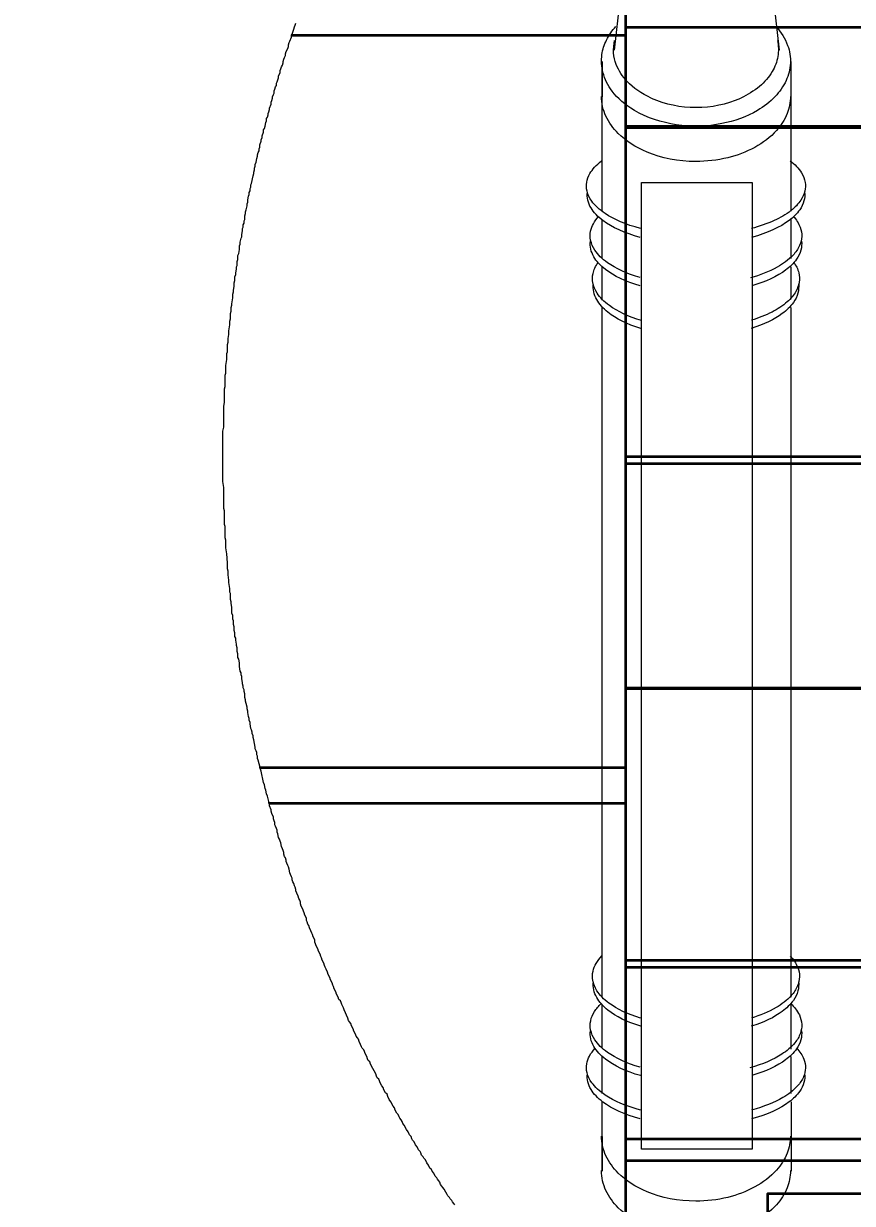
# Model space of a CAD drawing. Header units: feet. Extents: x -13743 to 68376, y -48 to 67763.
# Drawn here: x 84.53 to 90.33, y 63114.34 to 63122.6 of the extents above; entities that cross this region are included whole.
import ezdxf
from ezdxf.enums import TextEntityAlignment as Align

# ---------------------------------------------------------------- set-up
doc = ezdxf.new("R2018")
doc.units = ezdxf.units.FT
doc.header["$MEASUREMENT"] = 0
for name, color, linetype in [('G-ANNO-TEXT', 1, 'Continuous'), ('G-TEXT', 7, 'Continuous'), ('PDF_0', 7, 'Continuous')]:
    doc.layers.add(name, color=color, linetype=linetype)
doc.layers.add('PDF_Fusibles', color=7, linetype='Continuous', true_color=0x636466)
doc.styles.add('NEI-A', font='arial.ttf')
doc.styles.get("Standard").update_dxf_attribs({"font": 'arial.ttf'})

# ---------------------------------------------------------------- blocks, each defined once
blk = doc.blocks.new('DETAIL_TITLE')
at = {"style": 'NEI-A', "flags": 8}
blk.add_attdef('#', text='', height=0.2, dxfattribs=at).set_placement((0.5922, -0.5109), align=Align.MIDDLE_CENTER)
at = {"lineweight": 30, "flags": 104}
blk.add_attdef('DETAIL_TITLE', text='', height=0.2, dxfattribs=at).set_placement((0.909897, -0.525138), align=Align.BOTTOM_LEFT)
at = {"style": 'NEI-A'}
for tag, p in [('SCALE:', (0.938649, -0.73792)), ('1"_=_', (1.547399, -0.73792))]:
    blk.add_attdef(tag, text='', height=0.1, dxfattribs=at).set_placement(p, align=Align.BOTTOM_LEFT)
blk = doc.blocks.new('sub-title')
at = {"color": 153, "lineweight": 30, "flags": 106}
blk.add_attdef('SUB_TITLE', text='', height=0.1875, dxfattribs=at).set_placement((0, 0.1875), align=Align.MIDDLE_CENTER)

msp = doc.modelspace()

# ---------------------------------------------------------------- linework, layer by layer
at = {"layer": 'PDF_0', "lineweight": 35}
msp.add_lwpolyline([(98.8243, 63113.801), (99.5201, 63113.801, 0.408273), (99.6729, 63113.9222), (99.6729, 63114.4124), (100.6638, 63114.4124), (100.6638, 63113.9222, 0.408273), (100.8167, 63113.801), (101.5072, 63113.801, 0.408273), (101.66, 63113.9222), (101.66, 63123.8736), (88.7411, 63123.8736), (88.7411, 63113.9222, 0.408273), (88.8887, 63113.801), (89.5844, 63113.801, 0.408273), (89.7373, 63113.9222), (89.7373, 63114.4124), (90.7282, 63114.4124), (90.7282, 63113.9222, 0.408888), (90.8758, 63113.801), (91.5716, 63113.801, 0.40886), (91.7236, 63113.9256)], format="xyb", dxfattribs=at)
at = {"layer": 'PDF_0', "lineweight": 18}
msp.add_lwpolyline([(87.5446, 63114.3333), (87.5393, 63114.3439), (87.5288, 63114.3544), (87.5235, 63114.3649), (87.513, 63114.3755), (87.5077, 63114.386), (87.4972, 63114.3966), (87.4919, 63114.4071), (87.4813, 63114.4229), (87.4708, 63114.444), (87.4603, 63114.4545), (87.455, 63114.4651), (87.4444, 63114.4756), (87.4392, 63114.4914), (87.4339, 63114.502), (87.4234, 63114.5125), (87.4181, 63114.5231), (87.4075, 63114.5336), (87.397, 63114.5547), (87.3865, 63114.5705), (87.3812, 63114.581), (87.3707, 63114.5916), (87.3601, 63114.6127), (87.3496, 63114.6285), (87.339, 63114.6496), (87.3285, 63114.6601), (87.3232, 63114.6706), (87.3127, 63114.6812), (87.3074, 63114.697), (87.3021, 63114.7075), (87.2916, 63114.7181), (87.281, 63114.7392), (87.2705, 63114.755), (87.26, 63114.7761), (87.2494, 63114.7866), (87.2442, 63114.7971), (87.2389, 63114.813), (87.2283, 63114.8235), (87.2178, 63114.8446), (87.2073, 63114.8604), (87.1914, 63114.892), (87.1809, 63114.9026), (87.1756, 63114.9184), (87.1704, 63114.9289), (87.1598, 63114.9395), (87.1545, 63114.95), (87.1493, 63114.9658), (87.1387, 63114.9764), (87.1282, 63114.9974), (87.1229, 63115.0133), (87.1124, 63115.0238), (87.0966, 63115.0554), (87.086, 63115.0712), (87.0755, 63115.0923), (87.0702, 63115.1081), (87.0597, 63115.1187), (87.0491, 63115.1398), (87.0439, 63115.1556), (87.0333, 63115.1661), (87.0228, 63115.1872), (87.0175, 63115.203), (87.0122, 63115.2135), (87.0017, 63115.2241), (86.9964, 63115.2346), (86.9911, 63115.2504), (86.9806, 63115.2715), (86.9701, 63115.2873), (86.9543, 63115.319), (86.949, 63115.3348), (86.9384, 63115.3453), (86.9332, 63115.3559), (86.9279, 63115.3717), (86.9174, 63115.3928), (86.9121, 63115.4086), (86.9068, 63115.4191), (86.8963, 63115.4297), (86.891, 63115.4402), (86.8857, 63115.456), (86.8752, 63115.4771), (86.8699, 63115.4929), (86.8646, 63115.5034), (86.8541, 63115.514), (86.8488, 63115.5298), (86.8383, 63115.5509), (86.833, 63115.5667), (86.8225, 63115.5878), (86.8172, 63115.6036), (86.8067, 63115.6141), (86.8014, 63115.6247), (86.7961, 63115.6405), (86.7856, 63115.6616), (86.7803, 63115.6774), (86.7698, 63115.6985), (86.7645, 63115.7143), (86.754, 63115.7354), (86.7487, 63115.7512), (86.7434, 63115.7617), (86.7329, 63115.7723), (86.7276, 63115.7881), (86.7171, 63115.8092), (86.7118, 63115.825), (86.7013, 63115.8461), (86.696, 63115.8619), (86.6907, 63115.8724), (86.6854, 63115.8882), (86.6749, 63115.9093), (86.6696, 63115.9251), (86.6591, 63115.9462), (86.6538, 63115.962), (86.6433, 63115.9831), (86.638, 63115.9989), (86.6327, 63116.0095), (86.6275, 63116.0253), (86.6169, 63116.0463), (86.6116, 63116.0622), (86.6064, 63116.0727), (86.6011, 63116.0885), (86.5906, 63116.1096), (86.5853, 63116.1254), (86.5747, 63116.1465), (86.5695, 63116.1623), (86.5642, 63116.1729), (86.5642, 63116.1887), (86.5537, 63116.2097), (86.5484, 63116.2256), (86.5431, 63116.2361), (86.5379, 63116.2519), (86.5273, 63116.273), (86.522, 63116.2888), (86.5168, 63116.2994), (86.5115, 63116.3152), (86.5062, 63116.3257), (86.5062, 63116.3415), (86.4957, 63116.3626), (86.4904, 63116.3784), (86.4851, 63116.389), (86.4799, 63116.4048), (86.4693, 63116.4259), (86.4641, 63116.4417), (86.4641, 63116.4522), (86.4588, 63116.468), (86.4535, 63116.4786), (86.4482, 63116.4944), (86.4377, 63116.5155), (86.4324, 63116.5313), (86.4324, 63116.5418), (86.4272, 63116.5576), (86.4219, 63116.5682), (86.4166, 63116.584), (86.4114, 63116.5945), (86.4061, 63116.6103), (86.4061, 63116.6209), (86.4008, 63116.6314), (86.3955, 63116.6472), (86.3903, 63116.6578), (86.385, 63116.6841), (86.3797, 63116.6999), (86.3745, 63116.7105), (86.3692, 63116.7263), (86.3639, 63116.7368), (86.3639, 63116.7474), (86.3586, 63116.7632), (86.3534, 63116.7737), (86.3481, 63116.7895), (86.3481, 63116.8001), (86.3428, 63116.8159), (86.3376, 63116.8264), (86.3323, 63116.8423), (86.327, 63116.8686), (86.3217, 63116.8792), (86.3165, 63116.895), (86.3112, 63116.9055), (86.3059, 63116.9319), (86.3007, 63116.9424), (86.3007, 63116.9582), (86.2954, 63116.9688), (86.2901, 63116.9846), (86.2848, 63116.9951), (86.2848, 63117.0109), (86.2796, 63117.0215), (86.2743, 63117.0373), (86.2743, 63117.0478), (86.2638, 63117.0742), (86.2585, 63117.09), (86.2585, 63117.1005), (86.248, 63117.1269), (86.248, 63117.1427), (86.2427, 63117.1427), (86.2427, 63117.1585), (86.2321, 63117.1954), (86.2269, 63117.2112), (86.2216, 63117.2376), (86.2163, 63117.2481), (86.2111, 63117.2745), (86.2058, 63117.2903), (86.19, 63117.3693), (86.1794, 63117.3957), (86.1794, 63117.4062), (86.1742, 63117.4221), (86.1689, 63117.4484), (86.1636, 63117.4589), (86.1636, 63117.4748), (86.1583, 63117.4853), (86.1583, 63117.5011), (86.1531, 63117.5117), (86.1478, 63117.5275), (86.1478, 63117.538), (86.1373, 63117.5907), (86.132, 63117.6065), (86.132, 63117.6171), (86.1267, 63117.6329), (86.1267, 63117.6434), (86.1215, 63117.6592), (86.1162, 63117.6698), (86.1109, 63117.7014), (86.1109, 63117.712), (86.1056, 63117.7278), (86.1056, 63117.7383), (86.1004, 63117.7541), (86.0951, 63117.7805), (86.0951, 63117.791), (86.0898, 63117.8068), (86.0898, 63117.8174), (86.0846, 63117.8437), (86.0793, 63117.8595), (86.0793, 63117.8701), (86.074, 63117.8859), (86.074, 63117.9122), (86.0687, 63117.9281), (86.0687, 63117.9386), (86.0635, 63117.9544), (86.0635, 63117.965), (86.0582, 63117.9808), (86.0582, 63117.9913), (86.0529, 63118.0177), (86.0529, 63118.0335), (86.0477, 63118.044), (86.0477, 63118.0598), (86.0424, 63118.0704), (86.0371, 63118.102), (86.0371, 63118.1284), (86.0318, 63118.1547), (86.0266, 63118.1652), (86.0266, 63118.1916), (86.0213, 63118.2074), (86.0213, 63118.2338), (86.016, 63118.2496), (86.016, 63118.2601), (86.0108, 63118.2865), (86.0108, 63118.3023), (86.0055, 63118.3128), (86.0055, 63118.3392), (86.0002, 63118.355), (86.0002, 63118.3814), (85.995, 63118.3972), (85.995, 63118.4235), (85.9897, 63118.4341), (85.9897, 63118.4604), (85.9844, 63118.4762), (85.9844, 63118.5184), (85.9791, 63118.5448), (85.9791, 63118.5553), (85.9739, 63118.5711), (85.9739, 63118.6133), (85.9686, 63118.6238), (85.9686, 63118.6502), (85.9633, 63118.6923), (85.9633, 63118.7081), (85.9581, 63118.745), (85.9581, 63118.7714), (85.9528, 63118.7872), (85.9528, 63118.8294), (85.9475, 63118.8926), (85.9422, 63118.9348), (85.9422, 63118.9875), (85.937, 63119.0033), (85.937, 63119.0824), (85.9317, 63119.0982), (85.9317, 63119.1931), (85.9264, 63119.2089), (85.9264, 63119.3565), (85.9212, 63119.3986), (85.9212, 63119.7518), (85.9264, 63119.7781), (85.9264, 63119.9257), (85.9317, 63119.9521), (85.9317, 63120.047), (85.937, 63120.0628), (85.937, 63120.1418), (85.9422, 63120.1576), (85.9422, 63120.2104), (85.9475, 63120.2525), (85.9475, 63120.2947), (85.9528, 63120.3052), (85.9528, 63120.3579), (85.9581, 63120.3737), (85.9581, 63120.4001), (85.9633, 63120.4265), (85.9633, 63120.4528), (85.9686, 63120.495), (85.9686, 63120.5213), (85.9739, 63120.5371), (85.9739, 63120.574), (85.9791, 63120.5899), (85.9791, 63120.6162), (85.9844, 63120.632), (85.9844, 63120.6426), (85.9897, 63120.6847), (85.9897, 63120.7111), (85.995, 63120.7269), (85.995, 63120.7374), (86.0002, 63120.7638), (86.0002, 63120.7901), (86.0055, 63120.806), (86.0055, 63120.8323), (86.0108, 63120.8481), (86.0108, 63120.8587), (86.016, 63120.885), (86.016, 63120.9008), (86.0213, 63120.9114), (86.0213, 63120.9377), (86.0266, 63120.9535), (86.0266, 63120.9799), (86.0318, 63120.9957), (86.0371, 63121.0221), (86.0371, 63121.0484), (86.0424, 63121.059), (86.0424, 63121.0748), (86.0477, 63121.1011), (86.0529, 63121.1117), (86.0529, 63121.1275), (86.0582, 63121.1538), (86.0582, 63121.1697), (86.0635, 63121.1802), (86.0635, 63121.196), (86.0687, 63121.2065), (86.0687, 63121.2224), (86.074, 63121.2329), (86.074, 63121.2593), (86.0793, 63121.2751), (86.0793, 63121.2856), (86.0846, 63121.3014), (86.0898, 63121.3278), (86.0898, 63121.3436), (86.0951, 63121.3541), (86.0951, 63121.3699), (86.1004, 63121.3963), (86.1056, 63121.4068), (86.1056, 63121.4227), (86.1109, 63121.4332), (86.1109, 63121.449), (86.1162, 63121.4596), (86.1162, 63121.4754), (86.1215, 63121.4859), (86.132, 63121.5386), (86.1373, 63121.5544), (86.1373, 63121.565), (86.1425, 63121.5808), (86.1425, 63121.5913), (86.1478, 63121.6071), (86.1478, 63121.6177), (86.1531, 63121.6335), (86.1583, 63121.6598), (86.1636, 63121.6757), (86.1636, 63121.6862), (86.1689, 63121.702), (86.1742, 63121.7126), (86.1742, 63121.7284), (86.1794, 63121.7389), (86.1794, 63121.7547), (86.19, 63121.7811), (86.19, 63121.7916), (86.1952, 63121.8074), (86.1952, 63121.818), (86.2058, 63121.8443), (86.2058, 63121.8601), (86.2111, 63121.8707), (86.2163, 63121.8865), (86.2216, 63121.9128), (86.2269, 63121.9234), (86.2269, 63121.9392), (86.2321, 63121.9497), (86.2374, 63121.9656), (86.2374, 63121.9761), (86.2427, 63121.9866), (86.248, 63122.0025), (86.248, 63122.013), (86.2585, 63122.0394), (86.2585, 63122.0552), (86.2638, 63122.0657), (86.269, 63122.0815), (86.269, 63122.0921), (86.2743, 63122.1079), (86.2796, 63122.1184), (86.2796, 63122.1342), (86.2848, 63122.1448), (86.2901, 63122.1606), (86.2954, 63122.1711), (86.2954, 63122.1869), (86.3007, 63122.1975), (86.3112, 63122.2238), (86.3112, 63122.2396), (86.3217, 63122.2607), (86.3217, 63122.2765), (86.327, 63122.2871), (86.3323, 63122.3029), (86.3376, 63122.3134), (86.3428, 63122.3292), (86.3428, 63122.3398), (86.3481, 63122.3556), (86.3534, 63122.3661), (86.3586, 63122.382), (86.3586, 63122.3925), (86.3639, 63122.4083), (86.3745, 63122.4294), (86.3797, 63122.4452), (86.3797, 63122.4558), (86.385, 63122.4716), (86.3903, 63122.4821), (86.4008, 63122.5085), (86.4008, 63122.5243), (86.4061, 63122.5295), (86.4114, 63122.5454), (86.4166, 63122.5664), (86.4219, 63122.5823), (86.4272, 63122.5928), (86.4324, 63122.6086)], dxfattribs=at)
at = {"layer": 'PDF_0', "lineweight": 35}
for points in [[(101.66, 63122.577), (88.7411, 63122.577)], [(88.7411, 63121.8865), (101.66, 63121.8865)], [(88.7411, 63121.876), (101.66, 63121.876)], [(88.7411, 63119.5726), (101.66, 63119.5726)], [(88.7411, 63119.5251), (101.66, 63119.5251)], [(88.7411, 63117.9544), (101.66, 63117.9544)], [(88.7411, 63117.9491), (101.66, 63117.9491)], [(88.7411, 63117.1427), (86.248, 63117.1427)], [(88.7411, 63114.7971), (101.66, 63114.7971)], [(88.7411, 63114.6443), (101.66, 63114.6443)]]:
    msp.add_lwpolyline(points, dxfattribs=at)
at = {"layer": 'PDF_0', "color": 8, "lineweight": 35, "true_color": 0x7f7f7f}
for points in [[(86.4008, 63122.5243), (88.7411, 63122.5243)], [(86.1794, 63117.3957), (88.7411, 63117.3957)], [(88.7411, 63116.0463), (94.8922, 63116.0463)], [(88.7411, 63115.9989), (94.9502, 63115.9989)]]:
    msp.add_lwpolyline(points, dxfattribs=at)
at = {"layer": 'PDF_Fusibles', "color": 7, "lineweight": 5}
for points in [[(88.7411, 63123.1199), (88.662, 63122.4189)], [(89.7373, 63123.1199), (89.8163, 63122.4189)], [(89.9007, 63121.2909), (89.9007, 63122.0921), (89.9007, 63122.3398)], [(88.5777, 63121.2909), (88.5777, 63122.0921)], [(88.5777, 63120.9588), (88.5777, 63121.2329)], [(89.9007, 63120.9588), (89.9007, 63121.2329)], [(88.5777, 63120.6689), (88.5777, 63120.9008)], [(89.9007, 63120.6742), (89.9007, 63120.9008)], [(88.5777, 63115.7881), (88.5777, 63120.6162)], [(89.9007, 63115.7881), (89.9007, 63120.6162)], [(88.5777, 63115.4297), (88.5777, 63115.7301)], [(89.9007, 63115.4244), (89.9007, 63115.7354)], [(88.5777, 63115.1134), (88.5777, 63115.3717)], [(89.9007, 63115.1134), (89.9007, 63115.3717)], [(88.5777, 63114.813), (88.5777, 63115.0554)], [(89.9007, 63115.0554), (89.9007, 63114.813), (89.9007, 63114.5705)]]:
    msp.add_lwpolyline(points, dxfattribs=at)
for points in [[(88.5777, 63122.3398), (88.5777, 63122.0921)], [(89.6266, 63121.4912), (89.6266, 63114.7234), (88.8518, 63114.7234), (88.8518, 63121.4912)], [(88.5777, 63114.5705), (88.5777, 63114.813)]]:
    msp.add_lwpolyline(points, close=True, dxfattribs=at)
for centre, radius, start, end in [((89.2339, 63122.8102), 0.7919, 246.58327, 293.41673), ((88.825, 63120.7226), 0.3468, 136.28175, 136.48122)]:
    msp.add_arc(centre, radius, start, end, dxfattribs=at)
for points, knots in [([(88.8026, 63121.9967), (88.7371, 63122.0356), (88.6851, 63122.0815), (88.6175, 63122.1711), (88.595, 63122.2149), (88.5721, 63122.3035), (88.5696, 63122.3457), (88.5807, 63122.4229), (88.5916, 63122.4567), (88.6245, 63122.5237), (88.6471, 63122.5557), (88.6734, 63122.5845)], [0, 0, 0, 0, 0.732987, 0.732987, 1.304935, 1.304935, 1.799919, 1.799919, 2.214549, 2.214549, 2.668762, 2.668762, 2.668762, 2.668762]), ([(89.7944, 63122.5845), (89.8298, 63122.5457), (89.8584, 63122.5014), (89.8906, 63122.4117), (89.8972, 63122.3695), (89.8929, 63122.2847), (89.8825, 63122.2442), (89.8462, 63122.1642), (89.8195, 63122.1265), (89.7521, 63122.0554), (89.7101, 63122.0234), (89.6652, 63121.9967)], [0, 0, 0, 0, 0.505225, 0.505225, 0.91975, 0.91975, 1.324899, 1.324899, 1.766892, 1.766892, 2.268613, 2.268613, 2.268613, 2.268613]), ([(88.9192, 63122.0835), (88.8511, 63122.1144), (88.7946, 63122.1543), (88.7193, 63122.2343), (88.6928, 63122.274), (88.666, 63122.3446), (88.6596, 63122.3722), (88.6554, 63122.4291), (88.6576, 63122.4576), (88.6641, 63122.4855)], [0, 0, 0, 0, 0.719415, 0.719415, 1.262465, 1.262465, 1.589683, 1.589683, 1.919941, 1.919941, 1.919941, 1.919941]), ([(89.8038, 63122.4855), (89.8122, 63122.4489), (89.8134, 63122.4116), (89.8008, 63122.3368), (89.7871, 63122.3011), (89.7446, 63122.2289), (89.7141, 63122.1945), (89.6402, 63122.1318), (89.5955, 63122.1048), (89.5486, 63122.0835)], [0, 0, 0, 0, 0.36168, 0.36168, 0.729848, 0.729848, 1.166533, 1.166533, 1.659306, 1.659306, 1.659306, 1.659306]), ([(89.2339, 63121.6388), (89.1087, 63121.6388), (88.9915, 63121.6628), (88.8119, 63121.7378), (88.7431, 63121.7824), (88.6546, 63121.8703), (88.6244, 63121.9109), (88.5934, 63121.978), (88.5856, 63122.0005), (88.5751, 63122.0471), (88.5724, 63122.0708), (88.5724, 63122.0947)], [0, 0, 0, 0, 1.204995, 1.204995, 2.167797, 2.167797, 2.812975, 2.812975, 3.120867, 3.120867, 3.42938, 3.42938, 3.42938, 3.42938]), ([(89.8954, 63122.0947), (89.8954, 63122.0532), (89.8874, 63122.0128), (89.8549, 63121.9308), (89.8291, 63121.8913), (89.7552, 63121.8084), (89.7025, 63121.769), (89.5866, 63121.7054), (89.522, 63121.6813), (89.3836, 63121.6473), (89.3086, 63121.6388), (89.2339, 63121.6388)], [0, 0, 0, 0, 0.399054, 0.399054, 0.849128, 0.849128, 1.466091, 1.466091, 2.114536, 2.114536, 2.826118, 2.826118, 2.826118, 2.826118]), ([(89.6652, 63121.9967), (89.5889, 63121.9515), (89.5033, 63121.9213), (89.3117, 63121.8835), (89.2017, 63121.881), (88.9936, 63121.9115), (88.8917, 63121.944), (88.8026, 63121.9967)], [0, 0, 0, 0, 0.852832, 0.852832, 1.87491, 1.87491, 2.871186, 2.871186, 2.871186, 2.871186]), ([(88.8445, 63121.17), (88.743, 63121.197), (88.6601, 63121.2328), (88.5574, 63121.3015), (88.5259, 63121.3308), (88.4889, 63121.3826), (88.4772, 63121.4059), (88.4664, 63121.4516), (88.4655, 63121.4724), (88.4725, 63121.5149), (88.4805, 63121.5353), (88.5087, 63121.5841), (88.5351, 63121.6136), (88.5731, 63121.6427)], [0, 0, 0, 0, 1.010764, 1.010764, 1.66993, 1.66993, 2.12208, 2.12208, 2.490971, 2.490971, 2.874829, 2.874829, 3.475474, 3.475474, 3.475474, 3.475474]), ([(89.8947, 63121.6427), (89.9251, 63121.6195), (89.9536, 63121.5916), (89.9861, 63121.5386), (89.9952, 63121.5162), (90.0023, 63121.4719), (90.0014, 63121.4515), (89.9914, 63121.4091), (89.9817, 63121.3884), (89.9506, 63121.3411), (89.9257, 63121.3164), (89.8637, 63121.2677), (89.8229, 63121.2446), (89.7313, 63121.2026), (89.6771, 63121.1843), (89.6233, 63121.17)], [0, 0, 0, 0, 0.367414, 0.367414, 0.600336, 0.600336, 0.800564, 0.800564, 1.020697, 1.020697, 1.346724, 1.346724, 1.780425, 1.780425, 2.313499, 2.313499, 2.313499, 2.313499]), ([(88.8439, 63121.1077), (88.7349, 63121.1371), (88.6462, 63121.1777), (88.5458, 63121.2528), (88.5176, 63121.2826), (88.4887, 63121.3307), (88.4809, 63121.3489), (88.4721, 63121.3868), (88.4711, 63121.4056), (88.4736, 63121.4245)], [0, 0, 0, 0, 1.085971, 1.085971, 1.719077, 1.719077, 2.063995, 2.063995, 2.396051, 2.396051, 2.396051, 2.396051]), ([(89.9942, 63121.4245), (89.9969, 63121.4038), (89.9955, 63121.3833), (89.9843, 63121.3408), (89.9739, 63121.32), (89.941, 63121.2724), (89.9148, 63121.2476), (89.8234, 63121.1786), (89.734, 63121.1374), (89.6239, 63121.1077)], [0, 0, 0, 0, 0.200268, 0.200268, 0.422762, 0.422762, 0.756931, 0.756931, 1.520725, 1.520725, 1.520725, 1.520725]), ([(88.844, 63120.8261), (88.7493, 63120.8534), (88.672, 63120.8893), (88.5763, 63120.9575), (88.5469, 63120.9868), (88.5122, 63121.0389), (88.5015, 63121.0625), (88.4922, 63121.1091), (88.4922, 63121.1306), (88.5001, 63121.17), (88.5067, 63121.1872), (88.5254, 63121.2219), (88.538, 63121.2388), (88.552, 63121.2543)], [0, 0, 0, 0, 0.948429, 0.948429, 1.573522, 1.573522, 2.011987, 2.011987, 2.381966, 2.381966, 2.696021, 2.696021, 3.050682, 3.050682, 3.050682, 3.050682]), ([(89.9158, 63121.2543), (89.9362, 63121.2319), (89.9534, 63121.2064), (89.9716, 63121.1571), (89.9754, 63121.1353), (89.9735, 63121.0915), (89.9684, 63121.0708), (89.9488, 63121.0259), (89.9326, 63121.003), (89.8828, 63120.9491), (89.8435, 63120.9213), (89.7455, 63120.8664), (89.6806, 63120.842), (89.6166, 63120.824)], [0, 0, 0, 0, 0.291253, 0.291253, 0.506562, 0.506562, 0.713643, 0.713643, 0.978928, 0.978928, 1.420023, 1.420023, 2.054475, 2.054475, 2.054475, 2.054475]), ([(88.8426, 63120.7685), (88.7414, 63120.7979), (88.6588, 63120.8375), (88.5637, 63120.9112), (88.5365, 63120.941), (88.5089, 63120.9891), (88.5015, 63121.0071), (88.4932, 63121.0443), (88.4923, 63121.0629), (88.4946, 63121.0815)], [0, 0, 0, 0, 1.014331, 1.014331, 1.624587, 1.624587, 1.953432, 1.953432, 2.271203, 2.271203, 2.271203, 2.271203]), ([(89.9732, 63121.0815), (89.9759, 63121.0603), (89.9743, 63121.0392), (89.9625, 63120.9956), (89.9517, 63120.9742), (89.9176, 63120.9254), (89.8906, 63120.9), (89.803, 63120.8347), (89.7228, 63120.7968), (89.6252, 63120.7685)], [0, 0, 0, 0, 0.205621, 0.205621, 0.434876, 0.434876, 0.778358, 0.778358, 1.482022, 1.482022, 1.482022, 1.482022]), ([(88.8533, 63120.5253), (88.7606, 63120.5526), (88.6846, 63120.5885), (88.5903, 63120.657), (88.5614, 63120.6865), (88.5273, 63120.7391), (88.5168, 63120.763), (88.5078, 63120.8106), (88.5082, 63120.8327), (88.5158, 63120.8679), (88.5202, 63120.8807), (88.5321, 63120.9064), (88.5397, 63120.9191), (88.5484, 63120.9311)], [0, 0, 0, 0, 0.929669, 0.929669, 1.544917, 1.544917, 1.981285, 1.981285, 2.357392, 2.357392, 2.585292, 2.585292, 2.833093, 2.833093, 2.833093, 2.833093]), ([(89.9181, 63120.933), (89.9344, 63120.9108), (89.9471, 63120.8862), (89.9592, 63120.8378), (89.9602, 63120.8156), (89.9532, 63120.7709), (89.9451, 63120.7495), (89.9183, 63120.7019), (89.8968, 63120.6775), (89.8414, 63120.6281), (89.8044, 63120.6045), (89.7209, 63120.5614), (89.6715, 63120.5425), (89.6221, 63120.5276)], [0, 0, 0, 0, 0.264664, 0.264664, 0.480914, 0.480914, 0.701209, 0.701209, 1.006826, 1.006826, 1.413575, 1.413575, 1.907192, 1.907192, 1.907192, 1.907192]), ([(88.8468, 63120.4701), (88.7517, 63120.4993), (88.6741, 63120.5381), (88.5828, 63120.6107), (88.5563, 63120.6407), (88.5293, 63120.689), (88.5222, 63120.7071), (88.5142, 63120.7446), (88.5134, 63120.7633), (88.5157, 63120.782)], [0, 0, 0, 0, 0.956911, 0.956911, 1.551696, 1.551696, 1.874211, 1.874211, 2.186941, 2.186941, 2.186941, 2.186941]), ([(89.9521, 63120.782), (89.9548, 63120.7601), (89.9532, 63120.7385), (89.9413, 63120.6936), (89.9302, 63120.6717), (89.8954, 63120.6218), (89.868, 63120.596), (89.7836, 63120.5331), (89.7099, 63120.4974), (89.621, 63120.4701)], [0, 0, 0, 0, 0.211555, 0.211555, 0.446697, 0.446697, 0.796198, 0.796198, 1.455936, 1.455936, 1.455936, 1.455936]), ([(88.8458, 63115.6415), (88.7545, 63115.669), (88.6802, 63115.7049), (88.5879, 63115.7731), (88.5596, 63115.8025), (88.5263, 63115.8549), (88.5161, 63115.8788), (88.5077, 63115.9262), (88.5083, 63115.9483), (88.5175, 63115.989), (88.5249, 63116.0069), (88.5454, 63116.0428), (88.5592, 63116.0603), (88.5744, 63116.0762)], [0, 0, 0, 0, 0.917387, 0.917387, 1.530036, 1.530036, 1.967696, 1.967696, 2.346122, 2.346122, 2.673799, 2.673799, 3.045721, 3.045721, 3.045721, 3.045721]), ([(89.8934, 63116.0762), (89.9154, 63116.0532), (89.9343, 63116.0269), (89.9546, 63115.9761), (89.9591, 63115.9537), (89.9584, 63115.9088), (89.9537, 63115.8877), (89.9352, 63115.8421), (89.9196, 63115.8191), (89.8719, 63115.7652), (89.8344, 63115.7375), (89.7421, 63115.6835), (89.6818, 63115.6595), (89.6221, 63115.6415)], [0, 0, 0, 0, 0.305593, 0.305593, 0.527745, 0.527745, 0.738392, 0.738392, 1.002226, 1.002226, 1.431011, 1.431011, 2.027034, 2.027034, 2.027034, 2.027034]), ([(88.8468, 63115.584), (88.7517, 63115.6132), (88.6741, 63115.652), (88.5828, 63115.7246), (88.5563, 63115.7546), (88.5293, 63115.8029), (88.5222, 63115.821), (88.5142, 63115.8585), (88.5134, 63115.8771), (88.5157, 63115.8959)], [0, 0, 0, 0, 0.956911, 0.956911, 1.551696, 1.551696, 1.874211, 1.874211, 2.186941, 2.186941, 2.186941, 2.186941]), ([(89.9521, 63115.8959), (89.9548, 63115.874), (89.9532, 63115.8524), (89.9413, 63115.8075), (89.9302, 63115.7856), (89.8954, 63115.7357), (89.868, 63115.7099), (89.7836, 63115.647), (89.7099, 63115.6113), (89.621, 63115.584)], [0, 0, 0, 0, 0.211555, 0.211555, 0.446697, 0.446697, 0.796198, 0.796198, 1.455936, 1.455936, 1.455936, 1.455936]), ([(88.844, 63115.2969), (88.7491, 63115.3243), (88.6718, 63115.3602), (88.5762, 63115.4284), (88.5468, 63115.4577), (88.5121, 63115.5099), (88.5014, 63115.5335), (88.4922, 63115.5802), (88.4922, 63115.6016), (88.5011, 63115.6457), (88.5103, 63115.667), (88.5356, 63115.7075), (88.552, 63115.7264), (88.5699, 63115.7432)], [0, 0, 0, 0, 0.950855, 0.950855, 1.57939, 1.57939, 2.020757, 2.020757, 2.39323, 2.39323, 2.789943, 2.789943, 3.209349, 3.209349, 3.209349, 3.209349]), ([(89.898, 63115.7432), (89.9223, 63115.7203), (89.9438, 63115.6936), (89.9676, 63115.6424), (89.9735, 63115.6202), (89.9753, 63115.5759), (89.9719, 63115.5551), (89.9565, 63115.511), (89.9431, 63115.4888), (89.9016, 63115.4373), (89.8689, 63115.4106), (89.7765, 63115.3508), (89.7013, 63115.3182), (89.6108, 63115.2932)], [0, 0, 0, 0, 0.321479, 0.321479, 0.54457, 0.54457, 0.74944, 0.74944, 0.996096, 0.996096, 1.386173, 1.386173, 2.052727, 2.052727, 2.052727, 2.052727]), ([(88.8463, 63115.2383), (88.7441, 63115.2675), (88.6607, 63115.3073), (88.5646, 63115.3811), (88.5371, 63115.4111), (88.5091, 63115.4593), (88.5016, 63115.4774), (88.4932, 63115.5149), (88.4923, 63115.5336), (88.4946, 63115.5523)], [0, 0, 0, 0, 1.022952, 1.022952, 1.637138, 1.637138, 1.968706, 1.968706, 2.28893, 2.28893, 2.28893, 2.28893]), ([(89.9732, 63115.5523), (89.9759, 63115.5311), (89.9743, 63115.5101), (89.9625, 63115.4664), (89.9517, 63115.445), (89.9176, 63115.3962), (89.8906, 63115.3708), (89.803, 63115.3055), (89.7228, 63115.2676), (89.6252, 63115.2393)], [0, 0, 0, 0, 0.205621, 0.205621, 0.434876, 0.434876, 0.778358, 0.778358, 1.482022, 1.482022, 1.482022, 1.482022]), ([(88.8445, 63114.9978), (88.7432, 63115.0247), (88.6602, 63115.0606), (88.5578, 63115.1291), (88.5262, 63115.1583), (88.4891, 63115.21), (88.4773, 63115.2333), (88.4664, 63115.2789), (88.4655, 63115.2996), (88.472, 63115.3397), (88.4787, 63115.3581), (88.4984, 63115.3952), (88.5122, 63115.4133), (88.5275, 63115.4297)], [0, 0, 0, 0, 1.008553, 1.008553, 1.665229, 1.665229, 2.114588, 2.114588, 2.480869, 2.480869, 2.821949, 2.821949, 3.211377, 3.211377, 3.211377, 3.211377]), ([(89.9403, 63115.4297), (89.9609, 63115.4078), (89.9785, 63115.3827), (89.9973, 63115.3345), (90.0014, 63115.3134), (90.0004, 63115.2711), (89.9958, 63115.2511), (89.9778, 63115.2078), (89.9628, 63115.1858), (89.9162, 63115.1337), (89.8792, 63115.1065), (89.783, 63115.0503), (89.71, 63115.0208), (89.6233, 63114.9978)], [0, 0, 0, 0, 0.288955, 0.288955, 0.498417, 0.498417, 0.69761, 0.69761, 0.950303, 0.950303, 1.370273, 1.370273, 2.017849, 2.017849, 2.017849, 2.017849]), ([(88.8439, 63114.9354), (88.7349, 63114.9649), (88.6462, 63115.0055), (88.5458, 63115.0806), (88.5176, 63115.1103), (88.4887, 63115.1585), (88.4809, 63115.1767), (88.4721, 63115.2145), (88.4711, 63115.2333), (88.4736, 63115.2522)], [0, 0, 0, 0, 1.085971, 1.085971, 1.719077, 1.719077, 2.063995, 2.063995, 2.396051, 2.396051, 2.396051, 2.396051]), ([(89.9942, 63115.2522), (89.9969, 63115.2316), (89.9955, 63115.2111), (89.9843, 63115.1686), (89.9739, 63115.1478), (89.941, 63115.1002), (89.9148, 63115.0754), (89.8234, 63115.0063), (89.734, 63114.9652), (89.6239, 63114.9354)], [0, 0, 0, 0, 0.200268, 0.200268, 0.422762, 0.422762, 0.756931, 0.756931, 1.520725, 1.520725, 1.520725, 1.520725]), ([(89.2339, 63114.3597), (89.1087, 63114.3597), (88.9915, 63114.3837), (88.8119, 63114.4587), (88.7431, 63114.5033), (88.6546, 63114.5912), (88.6244, 63114.6318), (88.5934, 63114.6989), (88.5856, 63114.7214), (88.5751, 63114.768), (88.5724, 63114.7917), (88.5724, 63114.8156)], [0, 0, 0, 0, 1.204995, 1.204995, 2.167797, 2.167797, 2.812975, 2.812975, 3.120867, 3.120867, 3.42938, 3.42938, 3.42938, 3.42938]), ([(89.8954, 63114.8156), (89.8954, 63114.7741), (89.8874, 63114.7337), (89.8549, 63114.6517), (89.8291, 63114.6122), (89.7552, 63114.5293), (89.7025, 63114.4899), (89.5866, 63114.4263), (89.522, 63114.4022), (89.3836, 63114.3682), (89.3086, 63114.3597), (89.2339, 63114.3597)], [0, 0, 0, 0, 0.399054, 0.399054, 0.849128, 0.849128, 1.466091, 1.466091, 2.114536, 2.114536, 2.826118, 2.826118, 2.826118, 2.826118]), ([(89.2339, 63114.1172), (89.1087, 63114.1172), (88.9915, 63114.1412), (88.8119, 63114.2162), (88.7431, 63114.2608), (88.6546, 63114.3488), (88.6244, 63114.3894), (88.5934, 63114.4564), (88.5856, 63114.479), (88.5751, 63114.5255), (88.5724, 63114.5492), (88.5724, 63114.5731)], [0, 0, 0, 0, 1.204995, 1.204995, 2.167797, 2.167797, 2.812975, 2.812975, 3.120867, 3.120867, 3.42938, 3.42938, 3.42938, 3.42938]), ([(89.8954, 63114.5731), (89.8954, 63114.5317), (89.8874, 63114.4913), (89.8549, 63114.4092), (89.8291, 63114.3697), (89.7552, 63114.2868), (89.7025, 63114.2475), (89.5866, 63114.1838), (89.522, 63114.1597), (89.3836, 63114.1257), (89.3086, 63114.1172), (89.2339, 63114.1172)], [0, 0, 0, 0, 0.399054, 0.399054, 0.849128, 0.849128, 1.466091, 1.466091, 2.114536, 2.114536, 2.826118, 2.826118, 2.826118, 2.826118])]:
    msp.add_open_spline(points, degree=3, knots=knots, dxfattribs=at)

# ---------------------------------------------------------------- block references
at = {"layer": 'G-ANNO-TEXT'}
ref = msp.add_blockref('DETAIL_TITLE', (-460.6351, 63776.8695), dxfattribs=dict(at, xscale=128.9267043143703, yscale=128.9267043143703, zscale=128.9267043143703))
lines = msp.add_mtext('{\\LDC BLOCK TYPE-1 (3) STRINGS (78) MODULES [580W]}', dxfattribs={"layer": '0', "insert": (-343.3251, 63747.8431), "char_height": 858.868087, "attachment_point": 1})
ref.add_attrib('DETAIL_TITLE', '', (-343.3251, 63747.8431)).embed_mtext(lines)
at = {"layer": 'G-TEXT'}
ref = msp.add_blockref('sub-title', (-222.9757, 63183.2279), dxfattribs=dict(at, xscale=5.485316049832718, yscale=5.485316049832718, zscale=5.485316049832718))
lines = msp.add_mtext('{\\LTYPICAL 54-MODULE SHORT TRACKER  WIRING DETAIL}', dxfattribs={"layer": 'G-ANNO-TEXT', "insert": (-193.0149, 63195.7241), "char_height": 92.112391, "attachment_point": 1})
ref.add_attrib('SUB_TITLE', '', (-193.0149, 63195.7241), dxfattribs={"flags": 104}).embed_mtext(lines)

doc.saveas('drawing.dxf')
